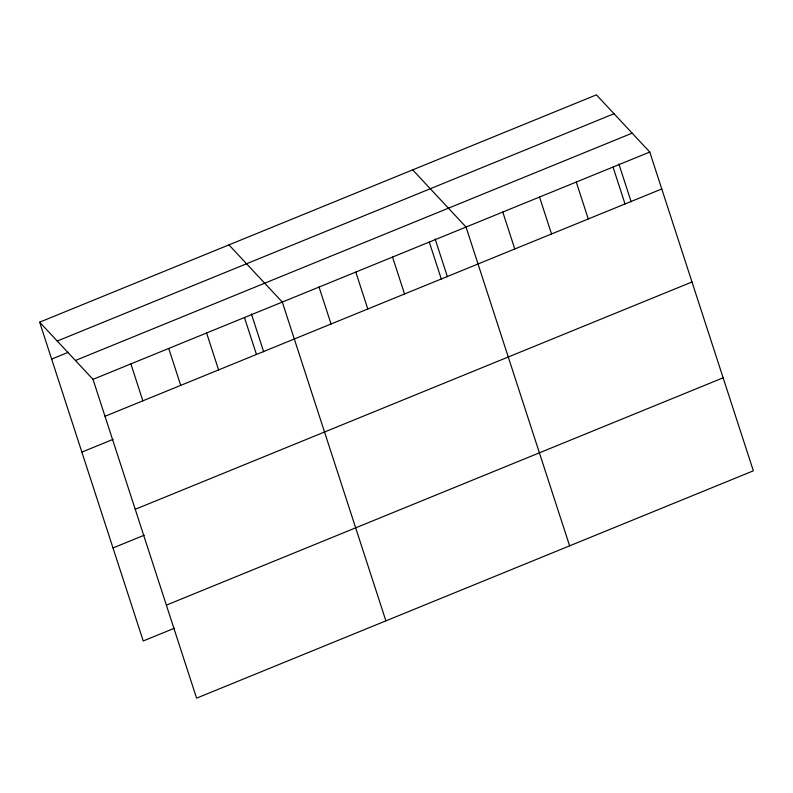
<?xml version="1.0" encoding="UTF-8"?>
<svg xmlns="http://www.w3.org/2000/svg" width="793" height="793" viewBox="0 0 793 793"><rect width="100%" height="100%" fill="white"/><g stroke="black" fill="none" stroke-linecap="round" stroke-linejoin="round"><path stroke-width="1.19" d="M39.65 322.176L596.405 94.853L649.774 152.038L753.35 470.824L196.595 698.147L93.009 379.361L39.65 322.176L143.226 640.962L174.41 628.234M57.255 341.049L614.02 113.726M51.644 359.1L68.347 352.28M75.404 360.488L632.16 133.165M93.009 379.361L649.774 152.038M105.013 416.285L661.768 188.962M81.867 452.109L113.052 439.381M135.226 509.304L691.992 281.981M113.012 547.943L144.187 535.216M166.371 605.128L723.127 377.815M412.677 169.871L466.036 227.056L569.622 545.842M228.949 244.888L282.308 302.074L385.894 620.86M618.857 163.933L631.169 201.828M613.029 167.045L625.023 203.97M576.273 182.043L588.277 218.967M539.527 197.051L551.531 233.975M502.782 212.048L514.786 248.982M435.119 238.951L447.44 276.846M429.291 242.063L441.295 278.987M392.545 257.061L404.549 293.985M355.799 272.068L367.803 308.992M319.054 287.066L331.048 323.99M251.391 313.959L263.702 351.854M244.452 317.527L256.446 354.451M206.586 332.991L218.59 369.915M168.731 348.444L180.725 385.368M130.875 363.908L142.869 400.832"/></g></svg>
